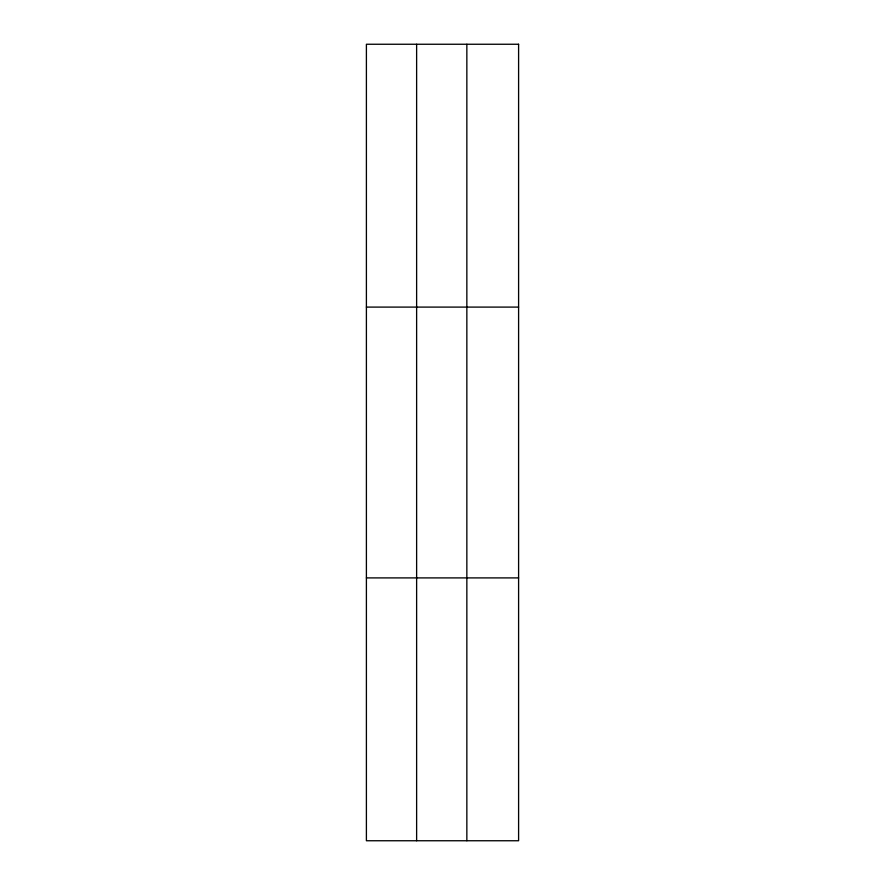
<?xml version="1.0" encoding="UTF-8"?>
<svg xmlns="http://www.w3.org/2000/svg" width="885" height="885" viewBox="0 0 885 885"><rect width="100%" height="100%" fill="white"/><g stroke="black" fill="none" stroke-linecap="round" stroke-linejoin="round"><path stroke-width="1.33" d="M416.625 840.75L416.625 44.25M466.849 840.75L466.849 44.25M366.401 307.095L518.599 307.095M366.401 577.905L518.599 577.905M518.599 44.25L518.599 840.75L366.401 840.75L366.401 44.25L518.599 44.25"/></g></svg>
